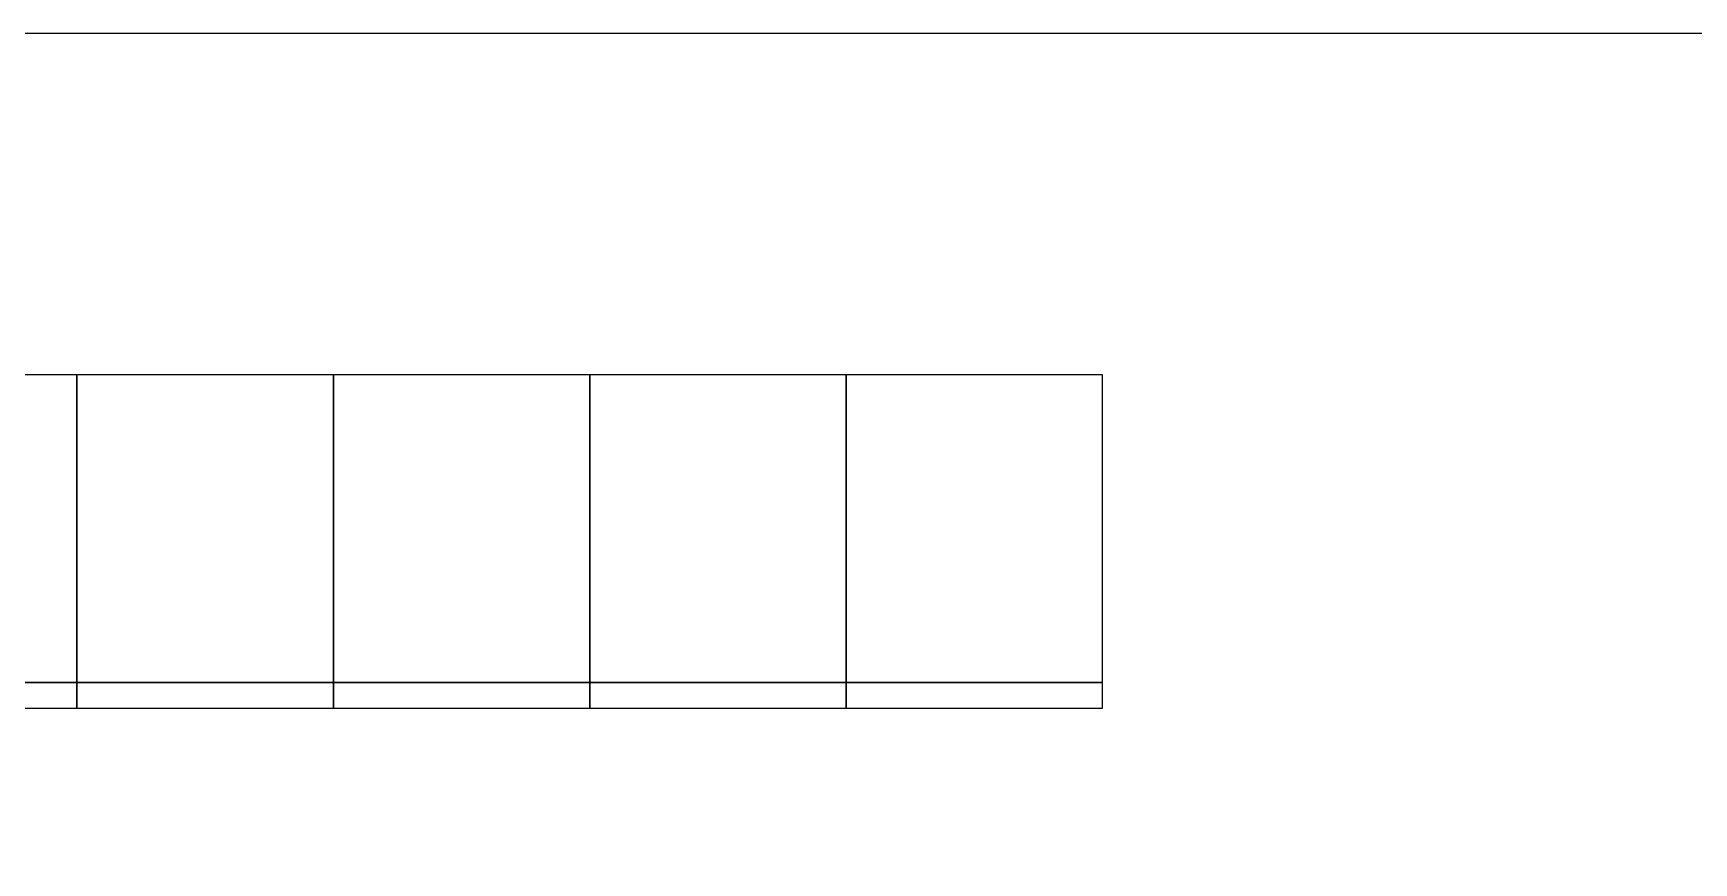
# Model space of a CAD drawing. Header units: inches. Extents: x -3572 to 2430, y -1517 to 3072.
# Drawn here: x 718 to 1495, y 914 to 1302 of the extents above; entities that cross this region are included whole.
import ezdxf

# ---------------------------------------------------------------- set-up
doc = ezdxf.new("R2010")
doc.units = ezdxf.units.IN
doc.header["$MEASUREMENT"] = 0

msp = doc.modelspace()

# ---------------------------------------------------------------- linework, layer by layer
at = {"color": 3}
msp.add_lwpolyline([(35.18615, 1302.04569), (1585.71888, 1302.04569), (1585.71888, 424.91668), (35.18615, 424.91668)], close=True, dxfattribs=at)
for points in [[(618.62703, 1142.11618), (618.62703, 998.11618), (738.62703, 998.11618), (738.62703, 1142.11618), (618.62703, 1142.11618)], [(738.62703, 1142.11618), (738.62703, 998.11618), (858.62703, 998.11618), (858.62703, 1142.11618), (738.62703, 1142.11618)], [(858.62703, 1142.11618), (858.62703, 998.11618), (978.62703, 998.11618), (978.62703, 1142.11618), (858.62703, 1142.11618)], [(978.62703, 1142.11618), (978.62703, 998.11618), (1098.62703, 998.11618), (1098.62703, 1142.11618), (978.62703, 1142.11618)], [(1098.62703, 1142.11618), (1098.62703, 998.11618), (1218.62703, 998.11618), (1218.62703, 1142.11618), (1098.62703, 1142.11618)], [(618.62703, 998.11618), (618.62703, 986.11618), (738.62703, 986.11618), (738.62703, 998.11618), (618.62703, 998.11618)], [(738.62703, 998.11618), (738.62703, 986.11618), (858.62703, 986.11618), (858.62703, 998.11618), (738.62703, 998.11618)], [(858.62703, 998.11618), (858.62703, 986.11618), (978.62703, 986.11618), (978.62703, 998.11618), (858.62703, 998.11618)], [(978.62703, 998.11618), (978.62703, 986.11618), (1098.62703, 986.11618), (1098.62703, 998.11618), (978.62703, 998.11618)], [(1098.62703, 998.11618), (1098.62703, 986.11618), (1218.62703, 986.11618), (1218.62703, 998.11618), (1098.62703, 998.11618)]]:
    msp.add_lwpolyline(points)

doc.saveas('drawing.dxf')
